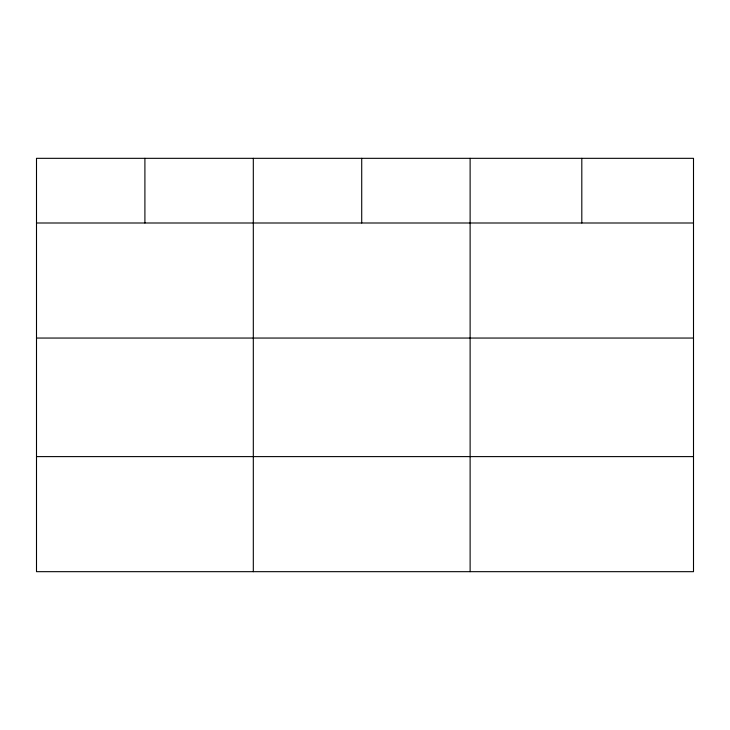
<?xml version="1.0" encoding="UTF-8"?>
<svg xmlns="http://www.w3.org/2000/svg" width="730" height="730" viewBox="0 0 730 730"><rect width="100%" height="100%" fill="white"/><g stroke="black" fill="none" stroke-linecap="round" stroke-linejoin="round"><path stroke-width="1.09" d="M693.5 338.054L693.5 158.328L36.5 158.328L36.5 571.672L693.5 571.672L693.5 338.054L36.5 338.054M36.5 222.997L693.5 222.997M36.5 456.606L693.5 456.606M581.81 158.328L581.81 222.997M470.12 158.328L470.12 571.672M361.715 158.328L361.715 222.997M253.31 158.328L253.31 571.672M144.905 158.328L144.905 222.997"/></g></svg>
